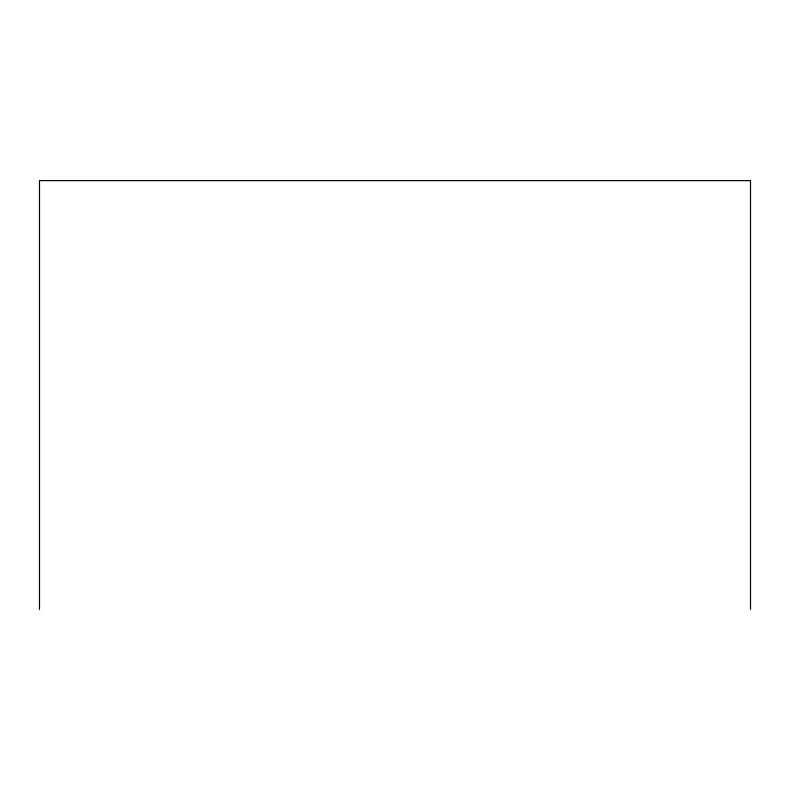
<?xml version="1.0" encoding="UTF-8"?>
<svg xmlns="http://www.w3.org/2000/svg" width="790" height="790" viewBox="0 0 790 790"><rect width="100%" height="100%" fill="white"/><g stroke="black" fill="none" stroke-linecap="round" stroke-linejoin="round"><path stroke-width="1.19" d="M750.5 609.386L750.5 180.614L39.5 180.614L39.5 609.386"/></g></svg>
